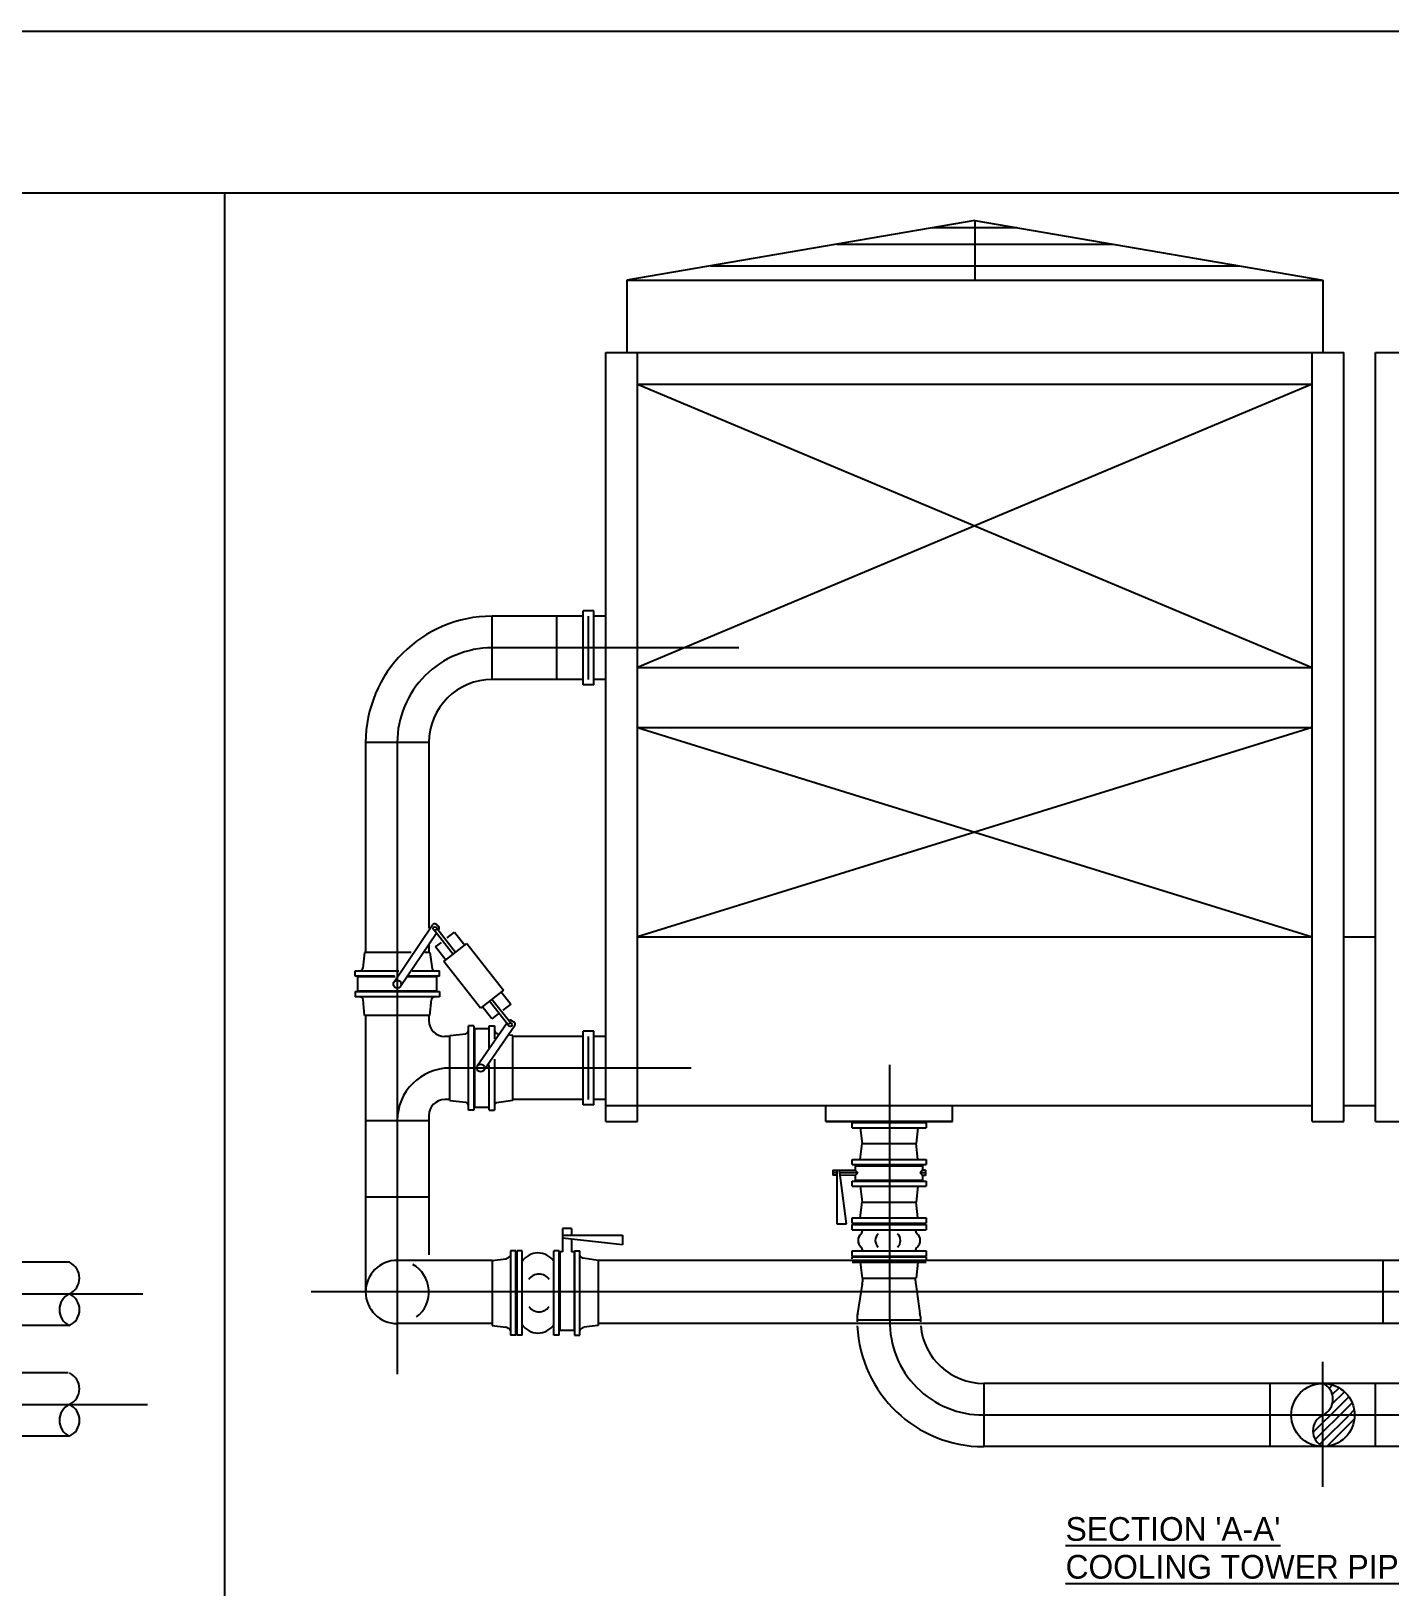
# Model space of a CAD drawing. Extents: x 0 to 1008, y 0 to 720.
# Drawn here: x 471.2 to 729, y 424.7 to 720 of the extents above; entities that cross this region are included whole.
import ezdxf

# ---------------------------------------------------------------- set-up
doc = ezdxf.new("R2010")
doc.units = 0
doc.header["$LTSCALE"] = 12.5
doc.linetypes.add('CENTER2', pattern=[0])
doc.linetypes.add('HIDDEN', pattern=[0])
doc.layers.get('0').update_dxf_attribs({"linetype": 'CONTINUOUS'})
for name, color, linetype in [('CWS', 5, 'CONTINUOUS'), ('MEQUIP', 4, 'CONTINUOUS'), ('PIPECL', 9, 'CENTER2'), ('TITLEBLK', 7, 'CONTINUOUS')]:
    doc.layers.add(name, color=color, linetype=linetype)

msp = doc.modelspace()

# ---------------------------------------------------------------- linework, layer by layer
at = {"color": 0}
msp.add_line((0, 720), (1008, 720), dxfattribs=at)
at = {"layer": 'CWS', "color": 0}
for p, q in [((575.96, 608.96), (558.68, 608.96)), ((558.68, 596.96), (558.68, 608.96)), ((570.96, 596.96), (570.96, 608.96)), ((575.96, 595.96), (575.96, 609.96)), ((577.96, 609.96), (575.96, 609.96)), ((576.96, 596.96), (576.96, 608.96)), ((577.96, 595.96), (577.96, 609.96)), ((575.96, 596.96), (558.68, 596.96)), ((577.96, 595.96), (575.96, 595.96)), ((546.68, 584.96), (534.68, 584.96)), ((534.68, 584.96), (534.68, 545.14)), ((546.68, 584.96), (546.68, 549.75)), ((540.06, 539.56), (547.34, 550.38)), ((551.26, 544.77), (547.67, 549.35)), ((548.45, 550.19), (548.06, 550.5)), ((551.72, 545.13), (548.16, 549.68)), ((548.51, 549.45), (548.56, 549.52)), ((541.3, 538.72), (548.04, 548.75)), ((546.68, 546.53), (546.68, 545.14)), ((547.95, 546.18), (549.06, 547.05)), ((549.53, 543.42), (553.88, 546.83)), ((550.14, 547.9), (551.53, 548.99)), ((551.53, 548.99), (553.47, 546.51)), ((553.88, 546.83), (560.8, 538)), ((534.49, 545.14), (534.16, 542.14)), ((543.29, 545.14), (534.49, 545.14)), ((546.87, 545.14), (545.91, 545.14)), ((546.87, 545.14), (547.3, 542.06)), ((549.89, 543.7), (547.95, 546.18)), ((556.44, 534.59), (549.53, 543.42)), ((532.68, 541.64), (540.95, 541.64)), ((532.68, 540.64), (532.68, 541.64)), ((540.17, 540.64), (532.68, 540.64)), ((540.3, 540.49), (533.2, 540.49)), ((533.2, 537.8), (533.2, 540.49)), ((548.12, 540.49), (542.65, 540.49)), ((548.68, 540.64), (542.88, 540.64)), ((543.52, 541.64), (548.68, 541.64)), ((548.12, 540.49), (548.12, 537.8)), ((548.68, 540.64), (548.68, 541.64)), ((532.68, 537.71), (548.68, 537.71)), ((532.68, 537.71), (532.68, 536.71)), ((548.12, 537.8), (533.2, 537.8)), ((548.68, 537.71), (548.68, 536.71)), ((560.8, 538), (556.44, 534.59)), ((560.39, 537.68), (562.21, 535.36)), ((548.68, 536.71), (532.68, 536.71)), ((534.49, 533.21), (534.19, 536.24)), ((546.87, 533.21), (547.17, 536.24)), ((558.63, 532.56), (556.81, 534.88)), ((558.18, 535.95), (561.76, 531.37)), ((558.63, 536.3), (562.2, 531.76)), ((562.21, 535.36), (560.68, 534.17)), ((546.87, 533.21), (534.49, 533.21)), ((534.68, 533.21), (534.68, 480.71)), ((546.68, 533.21), (546.68, 532.21)), ((561.37, 531.6), (555.84, 523.57)), ((559.81, 533.49), (558.63, 532.56)), ((562.36, 532.21), (562.78, 531.95)), ((550.68, 529.21), (549.68, 529.21)), ((550.68, 529.4), (553.71, 529.69)), ((550.68, 517.02), (550.68, 529.4)), ((554.18, 515.21), (554.18, 531.21)), ((555.18, 531.21), (554.18, 531.21)), ((555.18, 531.21), (555.18, 515.21)), ((555.33, 530.65), (555.33, 515.72)), ((558.02, 530.65), (555.33, 530.65)), ((557.11, 522.79), (562.94, 531.24)), ((558.02, 530.65), (558.02, 527.05)), ((558.11, 527.11), (558.11, 531.21)), ((558.11, 531.21), (559.11, 531.21)), ((559.11, 531.21), (559.11, 528.77)), ((559.81, 529.71), (559.61, 529.73)), ((562.61, 529.4), (561.98, 529.46)), ((562.61, 517.02), (562.61, 529.4)), ((575.96, 529.21), (562.61, 529.21)), ((575.96, 516.21), (575.96, 530.21)), ((577.96, 530.21), (575.96, 530.21)), ((576.96, 517.21), (576.96, 529.21)), ((577.96, 516.21), (577.96, 530.21)), ((558.02, 523.74), (558.02, 515.72)), ((558.11, 515.21), (558.11, 523.83)), ((559.11, 524.88), (559.11, 515.21)), ((550.68, 517.21), (549.68, 517.21)), ((550.68, 517.21), (549.68, 517.21)), ((550.68, 517.02), (553.71, 516.72)), ((562.61, 517.02), (559.53, 516.58)), ((575.96, 517.21), (562.61, 517.21)), ((546.68, 514.21), (546.68, 487.77)), ((555.18, 515.21), (554.18, 515.21)), ((558.02, 515.72), (555.33, 515.72)), ((558.11, 515.21), (559.11, 515.21)), ((577.96, 516.21), (575.96, 516.21)), ((546.68, 513.21), (534.68, 513.21)), ((626.99, 512.87), (640.99, 512.87)), ((626.99, 511.87), (626.99, 512.87)), ((626.99, 511.87), (640.99, 511.87)), ((628.52, 511.87), (628.88, 508.87)), ((639.46, 511.87), (639.1, 508.87)), ((640.99, 512.87), (640.99, 511.87)), ((628.52, 505.87), (628.88, 508.87)), ((628.88, 508.87), (639.1, 508.87)), ((639.46, 505.87), (639.1, 508.87)), ((626.99, 505.87), (640.99, 505.87)), ((626.99, 504.87), (626.99, 505.87)), ((640.99, 505.87), (640.99, 504.87)), ((623.28, 503.8), (623.28, 502.89)), ((623.28, 503.8), (627.56, 503.8)), ((624.08, 503.3), (623.28, 503.3)), ((624.08, 502.87), (623.28, 502.89)), ((624.08, 503.8), (624.08, 493.66)), ((625.89, 493.66), (624.58, 503.8)), ((628.05, 503.3), (624.64, 503.3)), ((627.56, 502.8), (624.7, 502.86)), ((626.99, 504.87), (640.99, 504.87)), ((627.56, 504.65), (640.34, 504.65)), ((627.56, 504.65), (627.56, 503.8)), ((627.56, 503.8), (628.05, 503.3)), ((627.56, 502.8), (628.05, 503.3)), ((627.56, 502.8), (627.56, 501.95)), ((627.56, 501.95), (640.34, 501.95)), ((640.34, 503.8), (639.85, 503.3)), ((640.87, 503.3), (639.85, 503.3)), ((640.34, 502.8), (639.85, 503.3)), ((640.34, 504.65), (640.34, 503.8)), ((640.87, 503.8), (640.34, 503.8)), ((640.87, 502.8), (640.34, 502.8)), ((640.34, 502.8), (640.34, 501.95)), ((640.87, 503.8), (640.87, 502.8)), ((626.99, 501.76), (640.99, 501.76)), ((626.99, 500.76), (626.99, 501.76)), ((626.99, 500.76), (640.99, 500.76)), ((628.52, 500.76), (628.88, 497.76)), ((639.46, 500.76), (639.1, 497.76)), ((640.99, 501.76), (640.99, 500.76)), ((546.68, 498.71), (534.68, 498.71)), ((628.52, 494.76), (628.88, 497.76)), ((628.88, 497.76), (639.1, 497.76)), ((639.46, 494.76), (639.1, 497.76)), ((624.08, 493.66), (625.89, 493.66)), ((626.99, 494.76), (640.99, 494.76)), ((626.99, 493.76), (626.99, 494.76)), ((626.99, 493.76), (640.99, 493.76)), ((626.99, 493.5), (640.99, 493.5)), ((626.99, 492.5), (626.99, 493.5)), ((640.99, 494.76), (640.99, 493.76)), ((640.99, 493.5), (640.99, 492.5)), ((573.73, 492.74), (572.04, 492.74)), ((572.04, 492.74), (572.04, 488.34)), ((572.04, 491.51), (583.38, 491.51)), ((583.38, 489.66), (572.04, 490.91)), ((573.73, 492.74), (573.73, 491.51)), ((573.73, 490.72), (573.73, 488.34)), ((583.38, 491.51), (583.38, 489.66)), ((626.99, 492.5), (640.99, 492.5)), ((628.99, 492.5), (628.99, 492.51)), ((638.99, 492.5), (638.99, 492.51)), ((563.18, 488.52), (562.18, 488.52)), ((562.18, 488.52), (562.18, 472.52)), ((562.18, 488.52), (562.18, 472.52)), ((562.18, 488.52), (562.18, 472.52)), ((563.18, 472.52), (563.18, 488.52)), ((563.37, 488.52), (563.37, 472.52)), ((563.37, 488.52), (563.37, 472.52)), ((563.37, 488.52), (563.37, 472.52)), ((564.37, 488.52), (563.37, 488.52)), ((564.37, 472.52), (564.37, 488.52)), ((570.37, 472.52), (570.37, 488.52)), ((571.37, 488.52), (570.37, 488.52)), ((571.37, 472.52), (571.37, 488.52)), ((571.37, 472.52), (571.37, 488.52)), ((571.54, 488.34), (571.54, 473.41)), ((572.04, 488.34), (571.54, 488.34)), ((574.23, 488.34), (573.73, 488.34)), ((574.23, 488.34), (574.23, 473.41)), ((574.32, 488.52), (574.32, 472.52)), ((574.32, 488.52), (575.32, 488.52)), ((575.32, 472.52), (575.32, 488.52)), ((575.32, 472.52), (575.32, 488.52)), ((575.32, 472.52), (575.32, 488.52)), ((626.99, 488.5), (640.99, 488.5)), ((626.99, 487.5), (626.99, 488.5)), ((626.99, 487.5), (640.99, 487.5)), ((626.99, 487.36), (640.99, 487.36)), ((626.99, 487), (626.99, 487.36)), ((628.99, 488.49), (628.99, 488.5)), ((638.99, 488.49), (638.99, 488.5)), ((640.99, 488.5), (640.99, 487.5)), ((640.99, 487.36), (640.99, 486.94)), ((478.48, 486.34), (381.88, 486.34)), ((558.68, 486.71), (540.68, 486.71)), ((558.68, 486.71), (561.26, 487.01)), ((558.68, 486.71), (558.68, 474.33)), ((558.68, 486.71), (558.68, 474.71)), ((578.82, 486.71), (575.97, 487.14)), ((867.66, 486.71), (578.82, 486.71)), ((578.82, 486.71), (578.82, 474.33)), ((727.73, 474.71), (727.73, 486.71)), ((478.48, 474.34), (381.88, 474.34)), ((558.68, 474.71), (540.68, 474.71)), ((558.68, 474.33), (561.26, 474.03)), ((563.18, 472.52), (562.18, 472.52)), ((564.37, 472.52), (563.37, 472.52)), ((571.37, 472.52), (570.37, 472.52)), ((574.23, 473.41), (571.54, 473.41)), ((574.32, 472.52), (575.32, 472.52)), ((578.82, 474.33), (576.05, 474)), ((867.66, 474.71), (578.82, 474.71)), ((478.27, 465.34), (380.73, 465.34)), ((794.56, 463.36), (651.93, 463.36)), ((651.93, 463.36), (651.93, 451.36)), ((706.29, 451.36), (706.29, 463.36)), ((716.53, 463.24), (716.64, 463.35)), ((717.48, 462.42), (718.13, 463.07)), ((717.73, 457.36), (721.19, 460.83)), ((718.06, 459.47), (720.36, 461.77)), ((718.07, 461.24), (719.35, 462.52)), ((726.29, 451.36), (726.29, 463.36)), ((719.49, 457.36), (721.82, 459.69)), ((721.26, 457.36), (722.21, 458.31)), ((714.4, 454.04), (716.29, 455.92)), ((716.29, 452.39), (721.26, 457.36)), ((716.29, 454.16), (719.49, 457.36)), ((716.29, 455.92), (717.73, 457.36)), ((717.08, 451.42), (722.23, 456.57)), ((478.45, 453.34), (380.37, 453.34)), ((714.83, 452.7), (716.29, 454.16)), ((715.65, 451.76), (716.29, 452.39)), ((794.56, 451.36), (651.93, 451.36))]:
    msp.add_line(p, q, dxfattribs=at)
at = {"layer": 'CWS', "color": 0, "linetype": 'HIDDEN'}
for p, q in [((626.99, 486.36), (640.99, 486.36)), ((628.52, 486.36), (628.88, 483.36)), ((639.46, 486.36), (639.1, 483.36)), ((628.87, 482.21), (628.02, 476.63)), ((628.88, 483.36), (639.1, 483.36)), ((628.97, 482.81), (628.97, 483.36)), ((638.97, 482.81), (638.97, 483.36)), ((639.06, 482.21), (639.83, 476.63)), ((627.93, 476.03), (627.93, 475.36)), ((639.93, 476.03), (639.93, 475.36)), ((639.93, 475.36), (627.93, 475.36))]:
    msp.add_line(p, q, dxfattribs=at)
at = {"layer": 'CWS', "color": 0}
for centre, radius in [((547.81, 549.68), 0.35), ((540.68, 539.14), 0.747), ((562.11, 531.42), 0.35), ((556.5, 523.22), 0.747), ((716.29, 457.36), 6)]:
    msp.add_circle(centre, radius, dxfattribs=at)
for centre, radius, start, end in [((558.68, 584.96), 24, 90, 180), ((558.68, 584.96), 12, 90, 180), ((547.75, 550.1), 0.5, 52.1921, 146.0911), ((548.14, 549.8), 0.5, 326.0911, 52.1921), ((533.46, 542.37), 0.734, 277.393, 341.9017), ((547.81, 542.16), 0.517, 191.274, 269.2219), ((533.5, 535.97), 0.741, 21.644, 85.8538), ((547.86, 535.97), 0.741, 94.1462, 158.356), ((549.68, 532.21), 3, 180, 270), ((562.1, 531.78), 0.5, 59.3222, 101.3233), ((562.53, 531.52), 0.5, 325.4232, 59.3222), ((553.44, 530.38), 0.741, 291.644, 355.8538), ((559.84, 530.42), 0.734, 187.393, 251.9017), ((549.68, 514.21), 3, 90, 180), ((553.44, 516.03), 0.741, 4.1462, 68.356), ((559.63, 516.08), 0.517, 101.274, 179.2219), ((629.8, 490.5), 1.71, 132.0338, 227.9662), ((627.99, 492.51), 1, 312.0338, 360), ((633.07, 490.5), 1.71, 132.0338, 227.9662), ((634.44, 490.5), 1.71, 312.0338, 47.9662), ((639.99, 492.51), 1, 180, 227.9662), ((638.18, 490.5), 1.71, 312.0338, 47.9662), ((560.97, 488.41), 1.43, 281.7257, 327.6243), ((567.37, 484.5), 3.61, 33.8823, 146.1177), ((576.06, 487.92), 0.785, 200.9437, 263.7565), ((627.99, 488.49), 1, 360, 47.9662), ((639.99, 488.49), 1, 132.0338, 180), ((477.09, 483.34), 3.3, 294.7993, 65.2007), ((540.68, 480.71), 6, 90, 270), ((567.57, 481.77), 2.32, 34.3144, 145.6856), ((479.87, 477.34), 3.3, 114.7993, 245.2007), ((477.1, 477.34), 3.3, 294.7087, 65.2913), ((567.57, 479.27), 2.32, 214.3144, 325.6856), ((560.97, 472.63), 1.43, 32.3757, 78.2743), ((567.37, 476.53), 3.61, 213.8823, 326.1177), ((576.28, 472.97), 1.05, 102.6272, 156.3528), ((651.93, 475.36), 24, 182.6183, 270), ((651.93, 475.36), 12, 185.2253, 270), ((477.09, 462.34), 3.3, 294.7993, 65.2007), ((714.87, 460.36), 3.32, 295.3326, 64.6674), ((479.87, 456.34), 3.3, 114.7993, 245.2007), ((477.1, 456.34), 3.3, 294.7087, 65.2913), ((717.71, 454.36), 3.32, 115.3326, 244.6674)]:
    msp.add_arc(centre, radius, start, end, dxfattribs=at)
at = {"layer": 'CWS', "color": 0, "linetype": 'HIDDEN'}
for centre, radius, start, end in [((540.68, 480.71), 6, 307.6453, 60.6604), ((626.97, 482.81), 2, 342.5061, 360), ((640.97, 482.81), 2, 180, 197.4939), ((629.93, 476.03), 2, 162.5061, 180), ((637.93, 476.03), 2, 360, 17.4939), ((651.93, 475.36), 24, 180, 180.8202), ((651.93, 475.36), 12, 180, 181.372)]:
    msp.add_arc(centre, radius, start, end, dxfattribs=at)
at = {"layer": 'MEQUIP', "color": 0}
for p, q in [((650.24, 684.08), (584.24, 672.71)), ((642.28, 682.71), (658.2, 682.71)), ((650.24, 684.08), (716.24, 672.71)), ((650.24, 684.08), (650.24, 672.71)), ((624.05, 679.57), (676.43, 679.57)), ((600.16, 675.45), (700.32, 675.45)), ((584.24, 672.71), (716.24, 672.71)), ((584.24, 672.71), (584.24, 658.98)), ((716.24, 672.71), (716.24, 658.98)), ((580.24, 513.08), (580.24, 658.98)), ((580.24, 658.98), (720.24, 658.98)), ((586.24, 513.08), (586.24, 658.98)), ((714.24, 513.08), (714.24, 658.98)), ((720.24, 513.08), (720.24, 658.98)), ((726.24, 658.98), (866.24, 658.98)), ((726.24, 513.08), (726.24, 658.98)), ((586.24, 652.98), (714.24, 599.21)), ((714.24, 652.98), (586.24, 599.21)), ((586.24, 652.98), (714.24, 652.98)), ((580.24, 608.96), (577.96, 608.96)), ((580.24, 596.96), (577.96, 596.96)), ((586.24, 599.21), (714.24, 599.21)), ((586.24, 587.83), (714.24, 548.08)), ((714.24, 587.83), (586.24, 548.08)), ((586.24, 587.83), (714.24, 587.83)), ((586.24, 548.08), (714.24, 548.08)), ((720.24, 548.08), (726.24, 548.08)), ((580.24, 529.21), (577.96, 529.21)), ((580.24, 517.21), (577.96, 517.21)), ((580.24, 516.08), (714.24, 516.08)), ((621.99, 513.08), (621.99, 516.08)), ((645.99, 513.08), (645.99, 516.08)), ((720.24, 516.08), (726.24, 516.08)), ((580.24, 513.08), (586.24, 513.08)), ((621.99, 513.08), (645.99, 513.08)), ((645.99, 513.08), (621.99, 513.08)), ((714.24, 513.08), (720.24, 513.08)), ((726.24, 513.08), (732.24, 513.08))]:
    msp.add_line(p, q, dxfattribs=at)
at = {"layer": 'PIPECL', "color": 0}
for p, q in [((605.45, 602.96), (558.68, 602.96)), ((540.68, 584.96), (540.68, 465.1)), ((596.41, 523.21), (550.68, 523.21)), ((634.13, 475.36), (634.13, 523.83)), ((381.88, 480.34), (492.39, 480.34)), ((925.51, 480.71), (524.35, 480.71)), ((716.29, 443.7), (716.29, 467.45)), ((380.61, 459.34), (493.28, 459.34)), ((794.56, 457.36), (651.93, 457.36))]:
    msp.add_line(p, q, dxfattribs=at)
for centre, radius, start, end in [((558.68, 584.96), 18, 89.9911, 180.0089), ((550.68, 513.21), 10, 90, 180), ((651.78, 475.02), 17.66, 178.8792, 270.4639)]:
    msp.add_arc(centre, radius, start, end, dxfattribs=at)
at = {"layer": 'TITLEBLK', "color": 0}
for p, q in [((992.43, 689.22), (37.51, 689.22)), ((507.88, 689.22), (507.88, 213.92))]:
    msp.add_line(p, q, dxfattribs=at)

# ---------------------------------------------------------------- texts
for s, p in [("%%USECTION 'A-A'", (667.47, 433.48)), ('%%UCOOLING TOWER PIPING DETAIL', (667.47, 426.3))]:
    msp.add_text(s, height=4.5, dxfattribs=at).set_placement(p)

doc.saveas('drawing.dxf')
